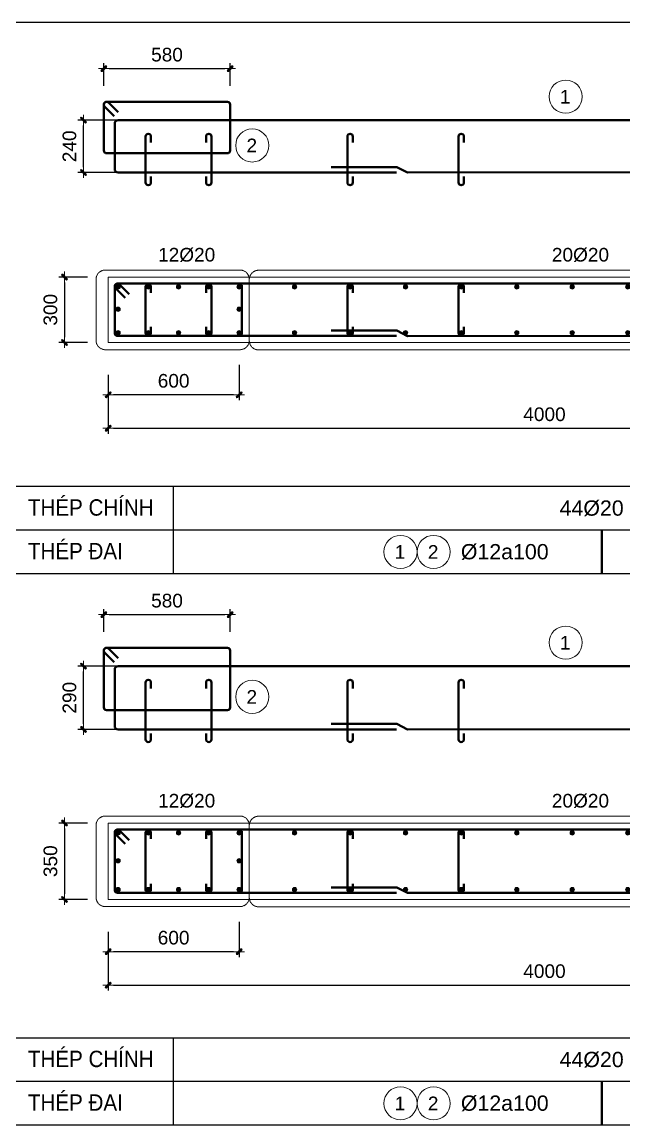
# Model space of a CAD drawing. Header units: millimetres. Extents: x -146909 to 4830753, y -683702 to -336947.
# Drawn here: x 4672874 to 4675633, y -443307 to -438251 of the extents above; entities that cross this region are included whole.
import ezdxf
from ezdxf.enums import TextEntityAlignment as Align

# ---------------------------------------------------------------- set-up
doc = ezdxf.new("R2010")
doc.units = ezdxf.units.MM
doc.header["$MEASUREMENT"] = 0
doc.linetypes.add('HIDDEN', pattern=[0.375, 0.25, -0.125])
doc.layers.get('0').update_dxf_attribs({"lineweight": 9})
doc.layers.get('Defpoints').update_dxf_attribs({"color": 10, "lineweight": 0})
for name, color, linetype, lineweight in [("'S_General_Cont_1 Thin", 1, 'Continuous', 18), ("'S_General_Text_3_Member name", 3, 'Continuous', 35), ('CDAI', 3, 'Continuous', 40), ('chunho.q', 1, 'Continuous', 13), ('CTHEP', 4, 'Continuous', 50), ('DBAO', 2, 'Continuous', 13), ('DMo', 9, 'HIDDEN', 9), ('KTH', 154, 'Continuous', 9), ('STICK', 1, 'Continuous', 9)]:
    doc.layers.add(name, color=color, linetype=linetype, lineweight=lineweight)
for name, color, linetype in [('DM', 1, 'Continuous'), ('TBL', 1, 'Continuous'), ('TX', 214, 'Continuous')]:
    doc.layers.add(name, color=color, linetype=linetype)
doc.styles.add('arial', font='arial.ttf', dxfattribs={"width": 0.85})
doc.styles.add('TTP-HelCon', font='arial.ttf')
doc.dimstyles.new('TTP-25', dxfattribs={"dimscale": 25, "dimtxt": 2.5, "dimasz": 1, "dimexe": 1, "dimexo": 1, "dimgap": 0.09, "dimtad": 0, "dimdec": 4, "dimrnd": 10, "dimzin": 9, "dimdsep": 46, "dimtxsty": 'TTP-HelCon', "dimblk": 'Stick', "dimcen": 0.09, "dimdle": 1.5, "dimclrd": 256, "dimclre": 256, "dimclrt": 1, "dimadec": 0, "dimazin": 0, "dimtfac": 1, "dimtdec": 4, "dimtmove": 0, "dimatfit": 3, "dimldrblk": 'ARCHTICK', "dimfxl": 1, "dimtvp": 1, "dimtolj": 1, "dimtzin": 0, "dimarcsym": 0})

# ---------------------------------------------------------------- blocks, each defined once
blk = doc.blocks.new('sign of slab')
at = {"layer": "'S_General_Cont_1 Thin"}
blk.add_circle((-10, 0), 475, dxfattribs=at)
at = {"layer": "'S_General_Text_3_Member name", "style": 'arial'}
blk.add_attdef('S', text='', height=250, dxfattribs=at).set_placement((-23, -1), align=Align.MIDDLE_CENTER)
blk = doc.blocks.new('Stick')
at = {"layer": 'STICK'}
h = blk.add_hatch(color=256, dxfattribs=at)
edge = h.paths.add_edge_path()
edge.add_line((0.3, 0.5), (-0.5, -0.3))
edge.add_arc((-0.4, -0.4), 0.141, 135, 315)
edge.add_line((-0.3, -0.5), (0.5, 0.3))
edge.add_arc((0.4, 0.4), 0.141, 315, 495)
blk.add_line((1, 0), (-1, 0), dxfattribs=at)
blk.add_lwpolyline([(0.3, 0.5), (-0.5, -0.3, 1), (-0.3, -0.5), (0.5, 0.3, 1), (0.3, 0.5, 1)], format="xyb", dxfattribs=at)
blk = doc.blocks.new('*D1277')
at = {"layer": 'Defpoints', "color": 0, "transparency": 16777216}
for p in [(4673155.3, -438700.8), (4673338.9, -438700.8), (4673338.9, -438940.8)]:
    blk.add_point(p, dxfattribs=at)
at = {"layer": 'KTH', "lineweight": -2, "transparency": 16777216}
for p, q in [((4673313.9, -438700.8), (4673130.3, -438700.8)), ((4673155.3, -438915.8), (4673155.3, -438725.8)), ((4673313.9, -438940.8), (4673130.3, -438940.8))]:
    blk.add_line(p, q, dxfattribs=at)
at = {"layer": 'KTH', "lineweight": -2, "transparency": 16777216, "xscale": 25, "yscale": 25, "zscale": 25}
for p, rotation in [((4673155.3, -438700.8), 90), ((4673155.3, -438940.8), 270)]:
    blk.add_blockref('Stick', p, dxfattribs=dict(at, rotation=rotation))
at = {"layer": 'KTH', "color": 1, "transparency": 16777216, "insert": (4673091.5, -438820.8), "char_height": 62.5, "attachment_point": 5, "rotation": 90, "style": 'TTP-HelCon'}
blk.add_mtext('\\A1;240', dxfattribs=at)
blk = doc.blocks.new('_ArchTick')
at = {"color": 0, "linetype": 'ByBlock', "const_width": 0.15}
blk.add_lwpolyline([(-0.5, -0.5), (0.5, 0.5)], dxfattribs=at)
blk = doc.blocks.new('*D1278')
at = {"layer": 'Defpoints', "color": 0, "transparency": 16777216}
for p in [(4673868.9, -439798), (4673268.9, -439843), (4673268.9, -439959.8)]:
    blk.add_point(p, dxfattribs=at)
at = {"layer": 'KTH', "lineweight": -2, "transparency": 16777216}
for p, q in [((4673868.9, -439823), (4673868.9, -439984.8)), ((4673268.9, -439868), (4673268.9, -439984.8)), ((4673843.9, -439959.8), (4673293.9, -439959.8))]:
    blk.add_line(p, q, dxfattribs=at)
at = {"layer": 'KTH', "lineweight": -2, "transparency": 16777216, "xscale": 25, "yscale": 25, "zscale": 25, "rotation": 180}
blk.add_blockref('Stick', (4673268.9, -439959.8), dxfattribs=at)
at = {"layer": 'KTH', "lineweight": -2, "transparency": 16777216, "xscale": 25, "yscale": 25, "zscale": 25}
blk.add_blockref('Stick', (4673868.9, -439959.8), dxfattribs=at)
at = {"layer": 'KTH', "color": 1, "transparency": 16777216, "insert": (4673568.9, -439896), "char_height": 62.5, "attachment_point": 5, "style": 'TTP-HelCon'}
blk.add_mtext('\\A1;600', dxfattribs=at)
blk = doc.blocks.new('*D1279')
at = {"layer": 'Defpoints', "color": 0, "transparency": 16777216}
for p in [(4673268.9, -439906.9), (4677268.9, -439965.3), (4677268.9, -440113.3)]:
    blk.add_point(p, dxfattribs=at)
at = {"layer": 'KTH', "lineweight": -2, "transparency": 16777216}
for p, q in [((4673268.9, -439931.9), (4673268.9, -440138.3)), ((4677268.9, -439990.3), (4677268.9, -440138.3)), ((4673293.9, -440113.3), (4677243.9, -440113.3))]:
    blk.add_line(p, q, dxfattribs=at)
at = {"layer": 'KTH', "lineweight": -2, "transparency": 16777216, "xscale": 25, "yscale": 25, "zscale": 25, "rotation": 180}
blk.add_blockref('Stick', (4673268.9, -440113.3), dxfattribs=at)
at = {"layer": 'KTH', "lineweight": -2, "transparency": 16777216, "xscale": 25, "yscale": 25, "zscale": 25}
blk.add_blockref('Stick', (4677268.9, -440113.3), dxfattribs=at)
at = {"layer": 'KTH', "color": 1, "transparency": 16777216, "insert": (4675268.9, -440049.4), "char_height": 62.5, "attachment_point": 5, "style": 'TTP-HelCon'}
blk.add_mtext('\\A1;4000', dxfattribs=at)
blk = doc.blocks.new('*U1251')
at = {"layer": 'CTHEP', "ltscale": 0.02, "const_width": 10}
blk.add_lwpolyline([(0, 5, -1), (0, -5, -1)], format="xyb", close=True, dxfattribs=at)
at = {"layer": 'Defpoints', "color": 1}
blk.add_circle((0, 0), 10, dxfattribs=at)
blk = doc.blocks.new('*U1252')
at = {"layer": 'CDAI', "color": 0, "linetype": 'ByBlock', "lineweight": -2, "transparency": 16777216}
for p in [(0, 0), (138.75, 0), (277.5, 0), (416.25, 0), (555, 0)]:
    blk.add_blockref('*U1251', p, dxfattribs=at)
blk = doc.blocks.new('*D1283')
at = {"layer": 'Defpoints', "color": 0, "transparency": 16777216}
for p in [(4673198.7, -439420.1), (4673068.2, -439720.1), (4673198.7, -439720.1)]:
    blk.add_point(p, dxfattribs=at)
at = {"layer": 'KTH', "lineweight": -2, "transparency": 16777216}
for p, q in [((4673173.7, -439420.1), (4673043.2, -439420.1)), ((4673068.2, -439445.1), (4673068.2, -439695.1)), ((4673173.7, -439720.1), (4673043.2, -439720.1))]:
    blk.add_line(p, q, dxfattribs=at)
at = {"layer": 'KTH', "lineweight": -2, "transparency": 16777216, "xscale": 25, "yscale": 25, "zscale": 25}
for p, rotation in [((4673068.2, -439420.1), 90), ((4673068.2, -439720.1), 270)]:
    blk.add_blockref('Stick', p, dxfattribs=dict(at, rotation=rotation))
at = {"layer": 'KTH', "color": 1, "transparency": 16777216, "insert": (4673004.3, -439570.1), "char_height": 62.5, "attachment_point": 5, "rotation": 90, "style": 'TTP-HelCon'}
blk.add_mtext('\\A1;300', dxfattribs=at)
blk = doc.blocks.new('*U1253')
at = {"layer": 'CTHEP', "ltscale": 0.02, "const_width": 10}
blk.add_lwpolyline([(0, 5, -1), (0, -5, -1)], format="xyb", close=True, dxfattribs=at)
at = {"layer": 'Defpoints', "color": 1}
blk.add_circle((0, 0), 10, dxfattribs=at)
blk = doc.blocks.new('*U1254')
at = {"layer": 'CDAI', "color": 0, "linetype": 'ByBlock', "lineweight": -2, "transparency": 16777216}
blk.add_blockref('*U1253', (0, 0), dxfattribs=at)
blk = doc.blocks.new('*U1247')
at = {"layer": 'CTHEP', "ltscale": 0.02, "const_width": 10}
blk.add_lwpolyline([(0, 5, -1), (0, -5, -1)], format="xyb", close=True, dxfattribs=at)
at = {"layer": 'Defpoints', "color": 1}
blk.add_circle((0, 0), 10, dxfattribs=at)
blk = doc.blocks.new('*U1250')
at = {"layer": 'CDAI', "color": 0, "linetype": 'ByBlock', "lineweight": -2, "transparency": 16777216}
blk.add_blockref('*U1247', (0, 0), dxfattribs=at)
blk = doc.blocks.new('*U1223')
at = {"layer": 'CTHEP', "ltscale": 0.02, "const_width": 10}
blk.add_lwpolyline([(0, 5, -1), (0, -5, -1)], format="xyb", close=True, dxfattribs=at)
at = {"layer": 'Defpoints', "color": 1}
blk.add_circle((0, 0), 10, dxfattribs=at)
blk = doc.blocks.new('*U1187')
at = {"layer": 'CDAI', "color": 0, "linetype": 'ByBlock', "lineweight": -2, "transparency": 16777216}
for p in [(0, 0), (254.5, 0), (509.1, 0), (763.6, 0), (1018.2, 0), (1272.7, 0), (1527.3, 0), (1781.8, 0), (2036.4, 0), (2290.9, 0), (2545.5, 0), (2800, 0)]:
    blk.add_blockref('*U1223', p, dxfattribs=at)
blk = doc.blocks.new('*D1284')
at = {"layer": 'Defpoints', "color": 0, "transparency": 16777216}
for p in [(4673828, -438464.8), (4673249, -438569), (4673828, -438569)]:
    blk.add_point(p, dxfattribs=at)
at = {"layer": 'KTH', "lineweight": -2, "transparency": 16777216}
for p, q in [((4673249, -438544), (4673249, -438439.8)), ((4673828, -438544), (4673828, -438439.8)), ((4673274, -438464.8), (4673803, -438464.8))]:
    blk.add_line(p, q, dxfattribs=at)
at = {"layer": 'KTH', "lineweight": -2, "transparency": 16777216, "xscale": 25, "yscale": 25, "zscale": 25, "rotation": 180}
blk.add_blockref('Stick', (4673249, -438464.8), dxfattribs=at)
at = {"layer": 'KTH', "lineweight": -2, "transparency": 16777216, "xscale": 25, "yscale": 25, "zscale": 25}
blk.add_blockref('Stick', (4673828, -438464.8), dxfattribs=at)
at = {"layer": 'KTH', "color": 1, "transparency": 16777216, "insert": (4673538.5, -438401), "char_height": 62.5, "attachment_point": 5, "style": 'TTP-HelCon'}
blk.add_mtext('\\A1;580', dxfattribs=at)
blk = doc.blocks.new('*U1188')
at = {"layer": 'CTHEP', "ltscale": 0.02, "const_width": 10}
blk.add_lwpolyline([(0, 5, -1), (0, -5, -1)], format="xyb", close=True, dxfattribs=at)
at = {"layer": 'Defpoints', "color": 1}
blk.add_circle((0, 0), 10, dxfattribs=at)
blk = doc.blocks.new('*U1189')
at = {"layer": 'CDAI', "color": 0, "linetype": 'ByBlock', "lineweight": -2, "transparency": 16777216}
for p in [(0, 0), (138.75, 0), (277.5, 0), (416.25, 0), (555, 0)]:
    blk.add_blockref('*U1188', p, dxfattribs=at)
blk = doc.blocks.new('*U1194')
at = {"layer": 'CTHEP', "ltscale": 0.02, "const_width": 10}
blk.add_lwpolyline([(0, 5, -1), (0, -5, -1)], format="xyb", close=True, dxfattribs=at)
at = {"layer": 'Defpoints', "color": 1}
blk.add_circle((0, 0), 10, dxfattribs=at)
blk = doc.blocks.new('*U1195')
at = {"layer": 'CDAI', "color": 0, "linetype": 'ByBlock', "lineweight": -2, "transparency": 16777216}
for p in [(0, 0), (254.5, 0), (509.1, 0), (763.6, 0), (1018.2, 0), (1272.7, 0), (1527.3, 0), (1781.8, 0), (2036.4, 0), (2290.9, 0), (2545.5, 0), (2800, 0)]:
    blk.add_blockref('*U1194', p, dxfattribs=at)
blk = doc.blocks.new('*D1286')
at = {"layer": 'Defpoints', "color": 0, "transparency": 16777216}
for p in [(4673155.3, -441203.5), (4673338.9, -441203.5), (4673338.9, -441493.5)]:
    blk.add_point(p, dxfattribs=at)
at = {"layer": 'KTH', "lineweight": -2, "transparency": 16777216}
for p, q in [((4673313.9, -441203.5), (4673130.3, -441203.5)), ((4673155.3, -441468.5), (4673155.3, -441228.5)), ((4673313.9, -441493.5), (4673130.3, -441493.5))]:
    blk.add_line(p, q, dxfattribs=at)
at = {"layer": 'KTH', "lineweight": -2, "transparency": 16777216, "xscale": 25, "yscale": 25, "zscale": 25}
for p, rotation in [((4673155.3, -441203.5), 90), ((4673155.3, -441493.5), 270)]:
    blk.add_blockref('Stick', p, dxfattribs=dict(at, rotation=rotation))
at = {"layer": 'KTH', "color": 1, "transparency": 16777216, "insert": (4673091.5, -441348.5), "char_height": 62.5, "attachment_point": 5, "rotation": 90, "style": 'TTP-HelCon'}
blk.add_mtext('\\A1;290', dxfattribs=at)
blk = doc.blocks.new('*D1287')
at = {"layer": 'Defpoints', "color": 0, "transparency": 16777216}
for p in [(4673868.9, -442350.7), (4673268.9, -442395.7), (4673268.9, -442512.5)]:
    blk.add_point(p, dxfattribs=at)
at = {"layer": 'KTH', "lineweight": -2, "transparency": 16777216}
for p, q in [((4673868.9, -442375.7), (4673868.9, -442537.5)), ((4673268.9, -442420.7), (4673268.9, -442537.5)), ((4673843.9, -442512.5), (4673293.9, -442512.5))]:
    blk.add_line(p, q, dxfattribs=at)
at = {"layer": 'KTH', "lineweight": -2, "transparency": 16777216, "xscale": 25, "yscale": 25, "zscale": 25, "rotation": 180}
blk.add_blockref('Stick', (4673268.9, -442512.5), dxfattribs=at)
at = {"layer": 'KTH', "lineweight": -2, "transparency": 16777216, "xscale": 25, "yscale": 25, "zscale": 25}
blk.add_blockref('Stick', (4673868.9, -442512.5), dxfattribs=at)
at = {"layer": 'KTH', "color": 1, "transparency": 16777216, "insert": (4673568.9, -442448.6), "char_height": 62.5, "attachment_point": 5, "style": 'TTP-HelCon'}
blk.add_mtext('\\A1;600', dxfattribs=at)
blk = doc.blocks.new('*D1288')
at = {"layer": 'Defpoints', "color": 0, "transparency": 16777216}
for p in [(4673268.9, -442459.6), (4677268.9, -442518), (4677268.9, -442666)]:
    blk.add_point(p, dxfattribs=at)
at = {"layer": 'KTH', "lineweight": -2, "transparency": 16777216}
for p, q in [((4673268.9, -442484.6), (4673268.9, -442691)), ((4677268.9, -442543), (4677268.9, -442691)), ((4673293.9, -442666), (4677243.9, -442666))]:
    blk.add_line(p, q, dxfattribs=at)
at = {"layer": 'KTH', "lineweight": -2, "transparency": 16777216, "xscale": 25, "yscale": 25, "zscale": 25, "rotation": 180}
blk.add_blockref('Stick', (4673268.9, -442666), dxfattribs=at)
at = {"layer": 'KTH', "lineweight": -2, "transparency": 16777216, "xscale": 25, "yscale": 25, "zscale": 25}
blk.add_blockref('Stick', (4677268.9, -442666), dxfattribs=at)
at = {"layer": 'KTH', "color": 1, "transparency": 16777216, "insert": (4675268.9, -442602.1), "char_height": 62.5, "attachment_point": 5, "style": 'TTP-HelCon'}
blk.add_mtext('\\A1;4000', dxfattribs=at)
blk = doc.blocks.new('*U1240')
at = {"layer": 'CTHEP', "ltscale": 0.02, "const_width": 10}
blk.add_lwpolyline([(0, 5, -1), (0, -5, -1)], format="xyb", close=True, dxfattribs=at)
at = {"layer": 'Defpoints', "color": 1}
blk.add_circle((0, 0), 10, dxfattribs=at)
blk = doc.blocks.new('*U1241')
at = {"layer": 'CDAI', "color": 0, "linetype": 'ByBlock', "lineweight": -2, "transparency": 16777216}
for p in [(0, 0), (138.75, 0), (277.5, 0), (416.25, 0), (555, 0)]:
    blk.add_blockref('*U1240', p, dxfattribs=at)
blk = doc.blocks.new('*D1292')
at = {"layer": 'Defpoints', "color": 0, "transparency": 16777216}
for p in [(4673198.7, -441922.8), (4673068.2, -442272.8), (4673198.7, -442272.8)]:
    blk.add_point(p, dxfattribs=at)
at = {"layer": 'KTH', "lineweight": -2, "transparency": 16777216}
for p, q in [((4673173.7, -441922.8), (4673043.2, -441922.8)), ((4673068.2, -441947.8), (4673068.2, -442247.8)), ((4673173.7, -442272.8), (4673043.2, -442272.8))]:
    blk.add_line(p, q, dxfattribs=at)
at = {"layer": 'KTH', "lineweight": -2, "transparency": 16777216, "xscale": 25, "yscale": 25, "zscale": 25}
for p, rotation in [((4673068.2, -441922.8), 90), ((4673068.2, -442272.8), 270)]:
    blk.add_blockref('Stick', p, dxfattribs=dict(at, rotation=rotation))
at = {"layer": 'KTH', "color": 1, "transparency": 16777216, "insert": (4673004.3, -442097.8), "char_height": 62.5, "attachment_point": 5, "rotation": 90, "style": 'TTP-HelCon'}
blk.add_mtext('\\A1;350', dxfattribs=at)
blk = doc.blocks.new('*U1242')
at = {"layer": 'CTHEP', "ltscale": 0.02, "const_width": 10}
blk.add_lwpolyline([(0, 5, -1), (0, -5, -1)], format="xyb", close=True, dxfattribs=at)
at = {"layer": 'Defpoints', "color": 1}
blk.add_circle((0, 0), 10, dxfattribs=at)
blk = doc.blocks.new('*U1243')
at = {"layer": 'CDAI', "color": 0, "linetype": 'ByBlock', "lineweight": -2, "transparency": 16777216}
blk.add_blockref('*U1242', (0, 0), dxfattribs=at)
blk = doc.blocks.new('*U1236')
at = {"layer": 'CTHEP', "ltscale": 0.02, "const_width": 10}
blk.add_lwpolyline([(0, 5, -1), (0, -5, -1)], format="xyb", close=True, dxfattribs=at)
at = {"layer": 'Defpoints', "color": 1}
blk.add_circle((0, 0), 10, dxfattribs=at)
blk = doc.blocks.new('*U1239')
at = {"layer": 'CDAI', "color": 0, "linetype": 'ByBlock', "lineweight": -2, "transparency": 16777216}
blk.add_blockref('*U1236', (0, 0), dxfattribs=at)
blk = doc.blocks.new('*U1246')
at = {"layer": 'CTHEP', "ltscale": 0.02, "const_width": 10}
blk.add_lwpolyline([(0, 5, -1), (0, -5, -1)], format="xyb", close=True, dxfattribs=at)
at = {"layer": 'Defpoints', "color": 1}
blk.add_circle((0, 0), 10, dxfattribs=at)
blk = doc.blocks.new('*U1206')
at = {"layer": 'CDAI', "color": 0, "linetype": 'ByBlock', "lineweight": -2, "transparency": 16777216}
for p in [(0, 0), (254.5, 0), (509.1, 0), (763.6, 0), (1018.2, 0), (1272.7, 0), (1527.3, 0), (1781.8, 0), (2036.4, 0), (2290.9, 0), (2545.5, 0), (2800, 0)]:
    blk.add_blockref('*U1246', p, dxfattribs=at)
blk = doc.blocks.new('*D1293')
at = {"layer": 'Defpoints', "color": 0, "transparency": 16777216}
for p in [(4673828, -440967.5), (4673249, -441071.7), (4673828, -441071.7)]:
    blk.add_point(p, dxfattribs=at)
at = {"layer": 'KTH', "lineweight": -2, "transparency": 16777216}
for p, q in [((4673249, -441046.7), (4673249, -440942.5)), ((4673274, -440967.5), (4673803, -440967.5)), ((4673828, -441046.7), (4673828, -440942.5))]:
    blk.add_line(p, q, dxfattribs=at)
at = {"layer": 'KTH', "lineweight": -2, "transparency": 16777216, "xscale": 25, "yscale": 25, "zscale": 25, "rotation": 180}
blk.add_blockref('Stick', (4673249, -440967.5), dxfattribs=at)
at = {"layer": 'KTH', "lineweight": -2, "transparency": 16777216, "xscale": 25, "yscale": 25, "zscale": 25}
blk.add_blockref('Stick', (4673828, -440967.5), dxfattribs=at)
at = {"layer": 'KTH', "color": 1, "transparency": 16777216, "insert": (4673538.5, -440903.7), "char_height": 62.5, "attachment_point": 5, "style": 'TTP-HelCon'}
blk.add_mtext('\\A1;580', dxfattribs=at)
blk = doc.blocks.new('*U1207')
at = {"layer": 'CTHEP', "ltscale": 0.02, "const_width": 10}
blk.add_lwpolyline([(0, 5, -1), (0, -5, -1)], format="xyb", close=True, dxfattribs=at)
at = {"layer": 'Defpoints', "color": 1}
blk.add_circle((0, 0), 10, dxfattribs=at)
blk = doc.blocks.new('*U1208')
at = {"layer": 'CDAI', "color": 0, "linetype": 'ByBlock', "lineweight": -2, "transparency": 16777216}
for p in [(0, 0), (138.75, 0), (277.5, 0), (416.25, 0), (555, 0)]:
    blk.add_blockref('*U1207', p, dxfattribs=at)
blk = doc.blocks.new('*U1213')
at = {"layer": 'CTHEP', "ltscale": 0.02, "const_width": 10}
blk.add_lwpolyline([(0, 5, -1), (0, -5, -1)], format="xyb", close=True, dxfattribs=at)
at = {"layer": 'Defpoints', "color": 1}
blk.add_circle((0, 0), 10, dxfattribs=at)
blk = doc.blocks.new('*U1214')
at = {"layer": 'CDAI', "color": 0, "linetype": 'ByBlock', "lineweight": -2, "transparency": 16777216}
for p in [(0, 0), (254.5, 0), (509.1, 0), (763.6, 0), (1018.2, 0), (1272.7, 0), (1527.3, 0), (1781.8, 0), (2036.4, 0), (2290.9, 0), (2545.5, 0), (2800, 0)]:
    blk.add_blockref('*U1213', p, dxfattribs=at)

msp = doc.modelspace()

# ---------------------------------------------------------------- linework, layer by layer
at = {"layer": 'CDAI', "color": 214}
for p, q in [((4675531.61733, -440578.94071), (4675531.61733, -440778.94071)), ((4675531.61733, -443106.62345), (4675531.61733, -443306.62345))]:
    msp.add_line(p, q, dxfattribs=at)
at = {"layer": 'CDAI'}
for points in [[(4673314.70448, -438665.0592), (4673270.38428, -438620.739, 0.6681786379), (4673249.04544, -438629.57783), (4673249.04544, -438840.07783, 0.4142135624), (4673261.54544, -438852.57783), (4673815.54544, -438852.57783, 0.4142135624), (4673828.04544, -438840.07783), (4673828.04544, -438629.57783, 0.4142135624), (4673815.54544, -438617.07783), (4673261.54544, -438617.07783, 0.6681786379), (4673252.70661, -438638.41667), (4673297.02681, -438682.73686)], [(4673465.1188, -438803.51047), (4673465.1188, -438776.01047, 1), (4673440.1188, -438776.01047), (4673440.1188, -438986.51047, 1), (4673465.1188, -438986.51047), (4673465.1188, -438959.01047)], [(4673717.6188, -438803.51047), (4673717.6188, -438776.01047, -1), (4673742.6188, -438776.01047), (4673742.6188, -438986.51047, -1), (4673717.6188, -438986.51047), (4673717.6188, -438959.01047)], [(4674390.45971, -438803.51047), (4674390.45971, -438776.01047, 1), (4674365.45971, -438776.01047), (4674365.45971, -438986.51047, 1), (4674390.45971, -438986.51047), (4674390.45971, -438959.01047)], [(4674899.55062, -438803.51047), (4674899.55062, -438776.01047, 1), (4674874.55062, -438776.01047), (4674874.55062, -438986.51047, 1), (4674899.55062, -438986.51047), (4674899.55062, -438959.01047)], [(4673364.52783, -439498.10434), (4673320.20763, -439453.78414, 0.6681786379), (4673298.8688, -439462.62297), (4673298.8688, -439677.62297, 0.4142135624), (4673311.3688, -439690.12297), (4673869.24271, -439690.12297, 0.4142135624), (4673881.74271, -439677.62297), (4673881.74271, -439462.62297, 0.4142135624), (4673869.24271, -439450.12297), (4673311.3688, -439450.12297, 0.6681786379), (4673302.52996, -439471.46181), (4673346.85016, -439515.78201)], [(4673465.1188, -439492.62297), (4673465.1188, -439465.12297, 1), (4673440.1188, -439465.12297), (4673440.1188, -439675.62297, 1), (4673465.1188, -439675.62297), (4673465.1188, -439648.12297)], [(4673717.6188, -439492.62297), (4673717.6188, -439465.12297, -1), (4673742.6188, -439465.12297), (4673742.6188, -439675.62297, -1), (4673717.6188, -439675.62297), (4673717.6188, -439648.12297)], [(4674390.45971, -439492.62297), (4674390.45971, -439465.12297, 1), (4674365.45971, -439465.12297), (4674365.45971, -439675.62297, 1), (4674390.45971, -439675.62297), (4674390.45971, -439648.12297)], [(4674899.55062, -439492.62297), (4674899.55062, -439465.12297, 1), (4674874.55062, -439465.12297), (4674874.55062, -439675.62297, 1), (4674899.55062, -439675.62297), (4674899.55062, -439648.12297)], [(4673314.70448, -441167.74193), (4673270.38428, -441123.42173, 0.6681786379), (4673249.04544, -441132.26057), (4673249.04544, -441392.76057, 0.4142135624), (4673261.54544, -441405.26057), (4673815.54544, -441405.26057, 0.4142135624), (4673828.04544, -441392.76057), (4673828.04544, -441132.26057, 0.4142135624), (4673815.54544, -441119.76057), (4673261.54544, -441119.76057, 0.6681786379), (4673252.70661, -441141.0994), (4673297.02681, -441185.4196)], [(4673465.1188, -441306.19321), (4673465.1188, -441278.69321, 1), (4673440.1188, -441278.69321), (4673440.1188, -441539.19321, 1), (4673465.1188, -441539.19321), (4673465.1188, -441511.69321)], [(4673717.6188, -441306.19321), (4673717.6188, -441278.69321, -1), (4673742.6188, -441278.69321), (4673742.6188, -441539.19321, -1), (4673717.6188, -441539.19321), (4673717.6188, -441511.69321)], [(4674390.45971, -441306.19321), (4674390.45971, -441278.69321, 1), (4674365.45971, -441278.69321), (4674365.45971, -441539.19321, 1), (4674390.45971, -441539.19321), (4674390.45971, -441511.69321)], [(4674899.55062, -441306.19321), (4674899.55062, -441278.69321, 1), (4674874.55062, -441278.69321), (4674874.55062, -441539.19321, 1), (4674899.55062, -441539.19321), (4674899.55062, -441511.69321)], [(4673364.52783, -442000.78708), (4673320.20763, -441956.46688, 0.6681786379), (4673298.8688, -441965.30571), (4673298.8688, -442230.30571, 0.4142135624), (4673311.3688, -442242.80571), (4673869.24271, -442242.80571, 0.4142135624), (4673881.74271, -442230.30571), (4673881.74271, -441965.30571, 0.4142135624), (4673869.24271, -441952.80571), (4673311.3688, -441952.80571, 0.6681786379), (4673302.52996, -441974.14455), (4673346.85016, -442018.46475)], [(4673465.1188, -441995.30571), (4673465.1188, -441967.80571, 1), (4673440.1188, -441967.80571), (4673440.1188, -442228.30571, 1), (4673465.1188, -442228.30571), (4673465.1188, -442200.80571)], [(4673717.6188, -441995.30571), (4673717.6188, -441967.80571, -1), (4673742.6188, -441967.80571), (4673742.6188, -442228.30571, -1), (4673717.6188, -442228.30571), (4673717.6188, -442200.80571)], [(4674390.45971, -441995.30571), (4674390.45971, -441967.80571, 1), (4674365.45971, -441967.80571), (4674365.45971, -442228.30571, 1), (4674390.45971, -442228.30571), (4674390.45971, -442200.80571)], [(4674899.55062, -441995.30571), (4674899.55062, -441967.80571, 1), (4674874.55062, -441967.80571), (4674874.55062, -442228.30571, 1), (4674899.55062, -442228.30571), (4674899.55062, -442200.80571)]]:
    msp.add_lwpolyline(points, format="xyb", dxfattribs=at)
at = {"layer": 'CDAI', "ltscale": 0.02}
for points in [[(4676249.56789, -438725.77385), (4675949.83204, -438725.77385), (4675899.83204, -438700.77385), (4673313.8688, -438700.77385, 0.4142135624), (4673298.8688, -438715.77385), (4673298.8688, -438925.77385, 0.4142135624), (4673313.8688, -438940.77385), (4674590.41764, -438940.77385)], [(4676249.56789, -439475.12297), (4675949.83204, -439475.12297), (4675899.83204, -439450.12297), (4673313.8688, -439450.12297, 0.4142135624), (4673298.8688, -439465.12297), (4673298.8688, -439675.12297, 0.4142135624), (4673313.8688, -439690.12297), (4674590.49889, -439690.12297)], [(4676249.56789, -441228.45659), (4675949.83204, -441228.45659), (4675899.83204, -441203.45659), (4673313.8688, -441203.45659, 0.4142135624), (4673298.8688, -441218.45659), (4673298.8688, -441478.45659, 0.4142135624), (4673313.8688, -441493.45659), (4674590.41764, -441493.45659)], [(4676249.56789, -441977.80571), (4675949.83204, -441977.80571), (4675899.83204, -441952.80571), (4673313.8688, -441952.80571, 0.4142135624), (4673298.8688, -441967.80571), (4673298.8688, -442227.80571, 0.4142135624), (4673313.8688, -442242.80571), (4674590.49889, -442242.80571)]]:
    msp.add_lwpolyline(points, format="xyb", dxfattribs=at)
for points in [[(4677228.59726, -438940.00908), (4674641.53384, -438941.04244), (4674591.53384, -438916.04244), (4674290.75662, -438916.04244)], [(4677228.59726, -439689.3582), (4674641.53384, -439690.39156), (4674591.53384, -439665.39156), (4674290.75662, -439665.39156)], [(4677228.59726, -441492.69182), (4674641.53384, -441493.72518), (4674591.53384, -441468.72518), (4674290.75662, -441468.72518)], [(4677228.59726, -442242.04094), (4674641.53384, -442243.0743), (4674591.53384, -442218.0743), (4674290.75662, -442218.0743)]]:
    msp.add_lwpolyline(points, dxfattribs=at)
at = {"layer": 'DBAO'}
for points in [[(4673698.8688, -439720.66313), (4673268.8688, -439720.12297), (4673268.8688, -439420.12297), (4677268.8688, -439420.12297), (4677268.8688, -439720.11001), (4673698.87744, -439720.66312)], [(4673698.8688, -442273.34586), (4673268.8688, -442272.80571), (4673268.8688, -441922.80571), (4677268.8688, -441922.80571), (4677268.8688, -442272.79275), (4673698.87744, -442273.34586)]]:
    msp.add_lwpolyline(points, dxfattribs=at)
at = {"layer": 'DMo', "color": 6, "ltscale": 10}
for points in [[(4673872.82252, -439387.84185), (4673256.02851, -439387.84185, 0.4142135624), (4673213.08884, -439430.78151), (4673213.08884, -439710.17814, 0.4142135624), (4673256.02851, -439753.1178), (4673872.82252, -439753.1178, 0.4142135624), (4673915.76219, -439710.17814), (4673915.76219, -439430.78151, 0.4142135624)], [(4673872.82252, -441890.52459), (4673256.02851, -441890.52459, 0.4142135624), (4673213.08884, -441933.46425), (4673213.08884, -442262.86088, 0.4142135624), (4673256.02851, -442305.80054), (4673872.82252, -442305.80054, 0.4142135624), (4673915.76219, -442262.86088), (4673915.76219, -441933.46425, 0.4142135624)]]:
    msp.add_lwpolyline(points, format="xyb", close=True, dxfattribs=at)
for points in [[(4676617.63644, -439431.82671, 0.4142135624), (4676574.69678, -439388.88705), (4673958.70185, -439388.88705, 0.4142135624), (4673915.76219, -439431.82671)], [(4673915.76219, -439430.78151), (4673915.76219, -439711.22334, 0.4142135624), (4673958.70185, -439754.163), (4676574.69678, -439754.163, 0.4142135624), (4676617.63644, -439711.22334), (4676617.63644, -439430.78151)], [(4676617.63644, -441934.50945, 0.4142135624), (4676574.69678, -441891.56979), (4673958.70185, -441891.56979, 0.4142135624), (4673915.76219, -441934.50945)], [(4673915.76219, -441933.46425), (4673915.76219, -442263.90608, 0.4142135624), (4673958.70185, -442306.84574), (4676574.69678, -442306.84574, 0.4142135624), (4676617.63644, -442263.90608), (4676617.63644, -441933.46425)]]:
    msp.add_lwpolyline(points, format="xyb", dxfattribs=at)
at = {"layer": 'TBL'}
for p, q in [((4666981.50187, -438251.25797), (4677708.16403, -438251.25797)), ((4667981.50187, -440378.94071), (4677708.16403, -440378.94071)), ((4673566.42708, -440378.94071), (4673566.42708, -440778.94071)), ((4666981.50187, -440778.94071), (4677708.16403, -440778.94071)), ((4667981.50187, -442906.62345), (4677708.16403, -442906.62345)), ((4673566.42708, -442906.62345), (4673566.42708, -443306.62345)), ((4666981.50187, -443306.62345), (4677708.16403, -443306.62345))]:
    msp.add_line(p, q, dxfattribs=at)
at = {"layer": 'TBL', "color": 8}
for p, q in [((4667981.50187, -440578.94071), (4677708.16403, -440578.94071)), ((4667981.50187, -443106.62345), (4677708.16403, -443106.62345))]:
    msp.add_line(p, q, dxfattribs=at)

# ---------------------------------------------------------------- block references
ref = msp.add_blockref('sign of slab', (4675367.71699, -438593.24123), dxfattribs=dict(xscale=0.16, yscale=0.16, zscale=0.16))
ref.add_attrib('S', '1', dxfattribs={"layer": 'DM', "height": 62.5, "style": 'arial'}).set_placement((4675363.96297, -438593.39812), align=Align.MIDDLE_CENTER)
ref = msp.add_blockref('sign of slab', (4673930.93514, -438816.72989), dxfattribs=dict(xscale=0.16, yscale=0.16, zscale=0.16))
ref.add_attrib('S', '2', dxfattribs={"layer": 'DM', "height": 62.5, "style": 'arial'}).set_placement((4673927.18112, -438816.88678), align=Align.MIDDLE_CENTER)
ref = msp.add_blockref('sign of slab', (4674610.3185, -440680.03682), dxfattribs=dict(xscale=0.16, yscale=0.16, zscale=0.16))
ref.add_attrib('S', '1', dxfattribs={"layer": 'DM', "height": 62.5, "style": 'arial'}).set_placement((4674606.56448, -440680.19371), align=Align.MIDDLE_CENTER)
ref = msp.add_blockref('sign of slab', (4674762.28408, -440680.03682), dxfattribs=dict(xscale=0.16, yscale=0.16, zscale=0.16))
ref.add_attrib('S', '2', dxfattribs={"layer": 'DM', "height": 62.5, "style": 'arial'}).set_placement((4674758.53007, -440680.19371), align=Align.MIDDLE_CENTER)
ref = msp.add_blockref('sign of slab', (4675367.71699, -441095.92397), dxfattribs=dict(xscale=0.16, yscale=0.16, zscale=0.16))
ref.add_attrib('S', '1', dxfattribs={"layer": 'DM', "height": 62.5, "style": 'arial'}).set_placement((4675363.96297, -441096.08086), align=Align.MIDDLE_CENTER)
ref = msp.add_blockref('sign of slab', (4673930.93514, -441344.41262), dxfattribs=dict(xscale=0.16, yscale=0.16, zscale=0.16))
ref.add_attrib('S', '2', dxfattribs={"layer": 'DM', "height": 62.5, "style": 'arial'}).set_placement((4673927.18112, -441344.56951), align=Align.MIDDLE_CENTER)
ref = msp.add_blockref('sign of slab', (4674610.3185, -443207.71955), dxfattribs=dict(xscale=0.16, yscale=0.16, zscale=0.16))
ref.add_attrib('S', '1', dxfattribs={"layer": 'DM', "height": 62.5, "style": 'arial'}).set_placement((4674606.56448, -443207.87645), align=Align.MIDDLE_CENTER)
ref = msp.add_blockref('sign of slab', (4674762.28408, -443207.71955), dxfattribs=dict(xscale=0.16, yscale=0.16, zscale=0.16))
ref.add_attrib('S', '2', dxfattribs={"layer": 'DM', "height": 62.5, "style": 'arial'}).set_placement((4674758.53007, -443207.87645), align=Align.MIDDLE_CENTER)
at = {"layer": 'CDAI', "color": 214}
for name, p in [('*U1252', (4673313.8688, -439465.12297)), ('*U1187', (4673868.8688, -439465.12297)), ('*U1241', (4673313.8688, -441967.80571)), ('*U1206', (4673868.8688, -441967.80571))]:
    msp.add_blockref(name, p, dxfattribs=at)
at = {"layer": 'CDAI', "color": 214, "xscale": -1, "rotation": 180}
for name, p in [('*U1254', (4673313.8688, -439567.87297)), ('*U1250', (4673868.8688, -439567.87297)), ('*U1189', (4673313.8688, -439675.12297)), ('*U1195', (4673868.8688, -439675.12297)), ('*U1243', (4673313.8688, -442095.55571)), ('*U1239', (4673868.8688, -442095.55571)), ('*U1208', (4673313.8688, -442227.80571)), ('*U1214', (4673868.8688, -442227.80571))]:
    msp.add_blockref(name, p, dxfattribs=at)

# ---------------------------------------------------------------- texts
at = {"layer": 'chunho.q', "color": 1, "style": 'arial'}
for s, p in [('12%%C20', (4673497.61276, -439348.95746)), ('20%%C20', (4675302.73476, -439348.95746)), ('12%%C20', (4673497.61276, -441851.6402)), ('20%%C20', (4675302.73476, -441851.6402))]:
    msp.add_text(s, height=62.5, dxfattribs=at).set_placement(p)
at = {"layer": 'TX', "color": 2, "style": 'arial', "width": 0.9}
for s, p in [('THÉP CHÍNH', (4672901.09173, -440476.25633)), ('THÉP ĐAI', (4672901.09173, -440676.25633)), ('THÉP CHÍNH', (4672901.09173, -443003.93906)), ('THÉP ĐAI', (4672901.09173, -443203.93906))]:
    msp.add_text(s, height=75, dxfattribs=at).set_placement(p, align=Align.MIDDLE_LEFT)
at = {"layer": 'TX', "color": 2, "style": 'arial'}
for s, p in [('44%%C20', (4675485.21635, -440478.94071)), ('%%C12a100', (4675086.79531, -440678.94071)), ('44%%C20', (4675485.21635, -443006.62345)), ('%%C12a100', (4675086.79531, -443206.62345))]:
    msp.add_text(s, height=70, dxfattribs=at).set_placement(p, align=Align.MIDDLE_CENTER)

# ---------------------------------------------------------------- dimensions: what is measured, and where the dimension line sits
at = {"layer": 'KTH'}
for base, p1, p2, picture, middle in [((4673828.04544, -438464.82853), (4673249.04544, -438569.00648), (4673828.04544, -438569.00648), '*D1284', (4673538.54544, -438401.00691)), ((4673828.04544, -440967.51127), (4673249.04544, -441071.68921), (4673828.04544, -441071.68921), '*D1293', (4673538.54544, -440903.68965))]:
    dim = msp.add_linear_dim(base=base, p1=p1, p2=p2, dimstyle='TTP-25', dxfattribs=at)
    dim.commit()
    dim.dimension.update_dxf_attribs({"geometry": picture, "text_midpoint": middle})
for base, p1, p2, angle, picture, middle in [((4673155.34524, -438700.77385), (4673338.8688, -438940.77385), (4673338.8688, -438700.77385), 90, '*D1277', (4673091.52361, -438820.77385)), ((4673068.21405, -439720.12297), (4673198.66755, -439420.12297), (4673198.66755, -439720.12297), 90, '*D1283', (4673004.34979, -439570.12297)), ((4673268.8688, -439959.78588), (4673868.8688, -439797.97563), (4673268.8688, -439842.97563), 180, '*D1278', (4673568.8688, -439895.96426)), ((4673155.34524, -441203.45659), (4673338.8688, -441493.45659), (4673338.8688, -441203.45659), 90, '*D1286', (4673091.52361, -441348.45659)), ((4673068.21405, -442272.80571), (4673198.66755, -441922.80571), (4673198.66755, -442272.80571), 90, '*D1292', (4673004.34979, -442097.80571)), ((4673268.8688, -442512.46862), (4673868.8688, -442350.65837), (4673268.8688, -442395.65837), 180, '*D1287', (4673568.8688, -442448.64699))]:
    dim = msp.add_linear_dim(base=base, p1=p1, p2=p2, angle=angle, dimstyle='TTP-25', dxfattribs=at)
    dim.commit()
    dim.dimension.update_dxf_attribs({"geometry": picture, "text_midpoint": middle})
for base, p1, p2, picture, middle in [((4677268.8688, -440113.2691), (4673268.8688, -439906.92026), (4677268.8688, -439965.32539), '*D1279', (4675268.8688, -440049.44748)), ((4677268.8688, -442665.95184), (4673268.8688, -442459.603), (4677268.8688, -442518.00812), '*D1288', (4675268.8688, -442602.13022))]:
    dim = msp.add_linear_dim(base=base, p1=p1, p2=p2, dimstyle='TTP-25', override={"dimrnd": 0}, dxfattribs=at)
    dim.commit()
    dim.dimension.update_dxf_attribs({"geometry": picture, "text_midpoint": middle})

doc.saveas('drawing.dxf')
